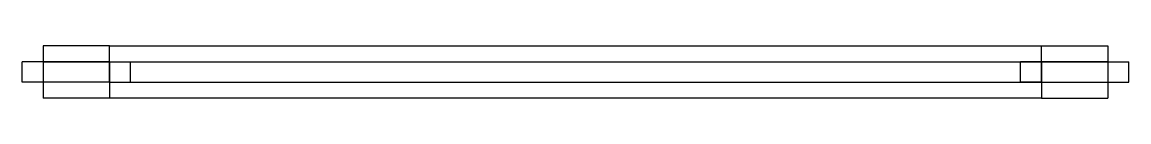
# Model space of a CAD drawing. Header units: millimetres. Extents: x -3 to 155, y 0 to 8.
import ezdxf

# ---------------------------------------------------------------- set-up
doc = ezdxf.new("R2010")
doc.units = ezdxf.units.MM
for name, color, linetype in [('Canal pini', 40, 'Continuous'), ('Carcasă slot', 44, 'Continuous'), ('Clame', 255, 'Continuous')]:
    doc.layers.add(name, color=color, linetype=linetype)

msp = doc.modelspace()

# ---------------------------------------------------------------- linework, layer by layer
at = {"layer": 'Canal pini'}
for p, q in [((9.5, 5.2), (142.85, 5.2)), ((9.5, 5.2), (9.5, 2.3)), ((142.85, 5.2), (142.85, 2.3)), ((9.5, 2.3), (142.85, 2.3))]:
    msp.add_line(p, q, dxfattribs=at)
at = {"layer": 'Carcasă slot'}
for p, q in [((9.5, 7.5), (0, 7.5)), ((0, 7.5), (0, 5.2)), ((9.5, 7.5), (142.85, 7.5)), ((9.5, 5.2), (9.5, 7.5)), ((142.85, 7.5), (152.35, 7.5)), ((142.85, 5.2), (142.85, 7.5)), ((152.35, 7.5), (152.35, 5.2)), ((0, 5.2), (9.5, 5.2)), ((9.5, 2.3), (9.5, 5.2)), ((9.5, 5.2), (9.5, 2.3)), ((142.85, 2.3), (142.85, 5.2)), ((152.35, 5.2), (142.85, 5.2)), ((142.85, 5.2), (142.85, 2.3)), ((9.5, 2.3), (0, 2.3)), ((0, 2.3), (0, 0)), ((9.5, 2.3), (9.5, 0)), ((142.85, 2.3), (152.35, 2.3)), ((142.85, 2.3), (142.85, 0)), ((152.35, 2.3), (152.35, 0)), ((9.5, 0), (0, 0)), ((142.85, 0), (9.5, 0)), ((142.85, 0), (152.35, 0))]:
    msp.add_line(p, q, dxfattribs=at)
at = {"layer": 'Clame'}
for p, q in [((0, 5.2), (-3, 5.2)), ((-3, 2.3), (-3, 5.2)), ((0, 5.2), (0, 2.3)), ((9.5, 5.2), (0, 5.2)), ((9.5, 5.2), (12.5, 5.2)), ((9.5, 5.2), (9.5, 2.3)), ((12.5, 2.3), (12.5, 5.2)), ((142.85, 5.2), (139.85, 5.2)), ((139.85, 2.3), (139.85, 5.2)), ((142.85, 5.2), (152.35, 5.2)), ((142.85, 5.2), (142.85, 2.3)), ((152.35, 5.2), (155.35, 5.2)), ((152.35, 5.2), (152.35, 2.3)), ((155.35, 2.3), (155.35, 5.2)), ((0, 2.3), (-3, 2.3)), ((9.5, 2.3), (0, 2.3)), ((9.5, 2.3), (12.5, 2.3)), ((142.85, 2.3), (139.85, 2.3)), ((142.85, 2.3), (152.35, 2.3)), ((152.35, 2.3), (155.35, 2.3))]:
    msp.add_line(p, q, dxfattribs=at)

doc.saveas('drawing.dxf')
